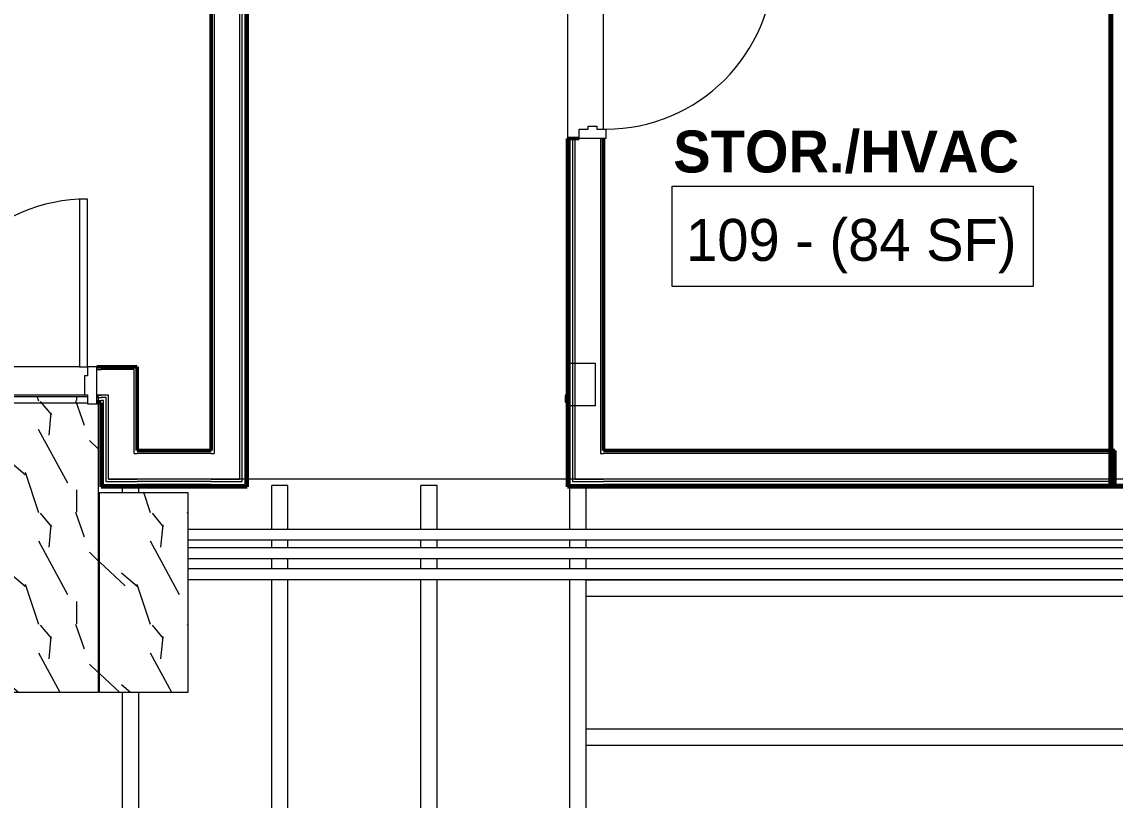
# Model space of a CAD drawing. Header units: inches. Extents: x -4218 to -1830, y 9767 to 12426.
# Drawn here: x -2757.3 to -2522.6, y 11650.3 to 11817.4 of the extents above; entities that cross this region are included whole.
import ezdxf

# ---------------------------------------------------------------- set-up
doc = ezdxf.new("R2010")
doc.units = ezdxf.units.IN
doc.header["$MEASUREMENT"] = 0
for name, color, linetype, lineweight in [('0-1', 7, 'Continuous', 5), ('0-2', 10, 'Continuous', 9), ('A-AREA-IDEN', 2, 'Continuous', 9), ('A-CLNG-1', 252, 'Continuous', 9), ('A-CLNG-2', 10, 'Continuous', 9), ('A-CLNG-PATT-1', 71, 'Continuous', 13), ('A-DOOR-1', 10, 'Continuous', 9), ('A-DOOR-2', 50, 'Continuous', 20), ('A-DOOR-FRAM-3', 50, 'Continuous', 20), ('A-FLOR-4', 192, 'Continuous', 9), ('A-WALL-2', 250, 'Continuous', 13), ('E-FIRE-1', 10, 'Continuous', 9), ('E-FIRE-2', 252, 'Continuous', 9), ('E-FIRE-3', 253, 'Continuous', 9), ('I-WALL-1', 7, 'Continuous', 50), ('I-WALL-2', 10, 'Continuous', 9), ('I-WALL-3', 252, 'Continuous', 9), ('I-WALL-4', 253, 'Continuous', 9), ('P-PIPE-1', 10, 'Continuous', 9), ('S-BEAM', 12, 'Continuous', 9)]:
    doc.layers.add(name, color=color, linetype=linetype, lineweight=lineweight)
doc.styles.add('Century Gothic', font='ufonts.com_century-gothic.ttf', dxfattribs={"height": 9})
doc.styles.add('Century Gothic_B', font='GOTHICB.TTF', dxfattribs={"height": 9})

# ---------------------------------------------------------------- blocks, each defined once
blk = doc.blocks.new('HOLLOW METAL - COMMON_3-0 x 7-0 - 20min-2191992-BACKGROUND - RCP - 1ST FLOOR')
at = {"layer": 'A-DOOR-1'}
blk.add_arc((18, -4.625), 36, 180, 270, dxfattribs=at)
at = {"layer": 'A-DOOR-2'}
for p, q in [((16.25, -4.625), (18, -4.625)), ((16.25, -40.625), (16.25, -4.625)), ((18, -4.625), (18, -40.625)), ((18, -40.625), (16.25, -40.625))]:
    blk.add_line(p, q, dxfattribs=at)
at = {"layer": 'A-DOOR-FRAM-3'}
for p, q in [((-20, 1.125), (-18, 1.125)), ((-20, -4.625), (-20, 1.125)), ((-18, 1.125), (-18, -0.8125)), ((18, 1.125), (20, 1.125)), ((18, -0.8125), (18, 1.125)), ((20, 1.125), (20, -4.625)), ((-18, -0.8125), (-17.375, -0.8125)), ((-17.375, -0.8125), (-17.375, -2.6875)), ((17.375, -0.8125), (18, -0.8125)), ((17.375, -2.6875), (17.375, -0.8125)), ((-18, -4.625), (-20, -4.625)), ((-18, -2.6875), (-18, -4.625)), ((-17.375, -2.6875), (-18, -2.6875)), ((18, -2.6875), (17.375, -2.6875)), ((18, -4.625), (18, -2.6875)), ((20, -4.625), (18, -4.625))]:
    blk.add_line(p, q, dxfattribs=at)
blk = doc.blocks.new('HOLLOW METAL - UNIT DOOR-2191979-BACKGROUND - RCP - 1ST FLOOR')
at = {"layer": 'A-DOOR-1'}
blk.add_arc((18, 4.125), 36, 90, 180, dxfattribs=at)
at = {"layer": 'A-DOOR-2'}
for p, q in [((18, 40.125), (16.25, 40.125)), ((16.25, 40.125), (16.25, 4.125)), ((18, 4.125), (18, 40.125)), ((16.25, 4.125), (18, 4.125))]:
    blk.add_line(p, q, dxfattribs=at)
at = {"layer": 'A-DOOR-FRAM-3'}
for p, q in [((-18, 4.125), (-20, 4.125)), ((-20, 4.125), (-20, -3.875)), ((-18, 2.1875), (-18, 4.125)), ((18, 4.125), (18, 2.1875)), ((20, 4.125), (18, 4.125)), ((20, -3.875), (20, 4.125)), ((-17.375, 2.1875), (-18, 2.1875)), ((-17.375, -1.9375), (-17.375, 2.1875)), ((18, 2.1875), (17.375, 2.1875)), ((17.375, 2.1875), (17.375, -1.9375)), ((-18, -3.875), (-18, -1.9375)), ((-18, -1.9375), (-17.375, -1.9375)), ((17.375, -1.9375), (18, -1.9375)), ((18, -1.9375), (18, -3.875)), ((-20, -3.875), (-18, -3.875)), ((18, -3.875), (20, -3.875))]:
    blk.add_line(p, q, dxfattribs=at)
blk = doc.blocks.new('104416 - Fire Extinguishers - Wall - Class A - Light - 2A-2205461-BACKGROUND - RCP - 1ST FLOOR')
at = {"layer": 'E-FIRE-1'}
for p, q in [((13.19, 4.13), (13.19, 3.87)), ((23.19, 4.13), (13.19, 4.13)), ((23.19, 4.13), (13.19, 4.13)), ((13.19, 3.87), (13.19, 4.13)), ((14.41, 4.13), (14.41, 4.38)), ((15.91, 4.38), (14.44, 4.38)), ((14.44, 4.38), (14.44, 4.13)), ((15.91, 4.13), (15.91, 4.38)), ((15.94, 4.13), (15.94, 4.38)), ((23.19, 3.87), (23.19, 4.13)), ((23.19, 3.87), (23.19, 4.13))]:
    blk.add_line(p, q, dxfattribs=at)
at = {"layer": 'E-FIRE-2'}
for p, q in [((13.19, 3.87), (23.19, 3.87)), ((13.63, 2.79), (13.63, 3.87)), ((13.63, -2.12), (13.63, 2.75)), ((22.75, -2.12), (22.75, 3.87)), ((13.63, -2.12), (22.75, -2.12))]:
    blk.add_line(p, q, dxfattribs=at)
at = {"layer": 'E-FIRE-3'}
blk.add_line((22.75, 3.87), (13.63, 3.87), dxfattribs=at)
blk = doc.blocks.new('CTR - 1st Phase - Common Walls_rvt-1-BACKGROUND - RCP - 1ST FLOOR')
at = {"layer": 'A-CLNG-PATT-1'}
h = blk.add_hatch(dxfattribs=at)
h.set_pattern_fill('FP_2', color=256, style=0, pattern_type=2)
h.set_pattern_definition([(108.435, (6.24, 0), (-23.9995167, 47.999875), [9.107, -66.787]), (139.399, (3.36, 8.64), (-144.0005735, 119.9994401), [4.425, -216.844]), (136.848, (24, 11.52), (-360.00235884, 335.99803914), [10.527, -515.834]), (109.983, (16.32, 18.72), (-71.99926767, 192.0004429), [5.618, -275.295]), (90, (14.4, 0), (-24, 24), [4.8, -19.2]), (118.443, (14.4, 4.8), (168.000806133, -311.999948405), [13.101, -641.971]), (84.289, (8.16, 16.32), (-24.00143285, -215.9997167), [4.824, -236.373]), (129.806, (8.64, 21.12), (96.0006462, -119.9991583), [3.749, -183.697])])
h.paths.add_polyline_path([(-2721.68, 11673.39), (-2721.68, 11716.36), (-2740.63, 11716.36), (-2740.63, 11673.39), (-2731.29, 11673.39)], flags=0)
h.paths.add_polyline_path([(-2740.88, 11673.39), (-2740.88, 11737), (-2741.2, 11737), (-2741.2, 11735.36), (-2743.2, 11735.36), (-2743.2, 11737), (-2779.03, 11737), (-2779.03, 11673.39)], flags=0)
h.paths.add_polyline_path([(-2779.28, 11673.39), (-2779.28, 11735.36), (-2781.2, 11735.36), (-2781.2, 11737), (-2798.23, 11737), (-2798.23, 11673.39)], flags=0)
at = {"layer": 'A-CLNG-1'}
for p, q in [((-2779.03, 11737), (-2743.2, 11737)), ((-2741.2, 11737), (-2740.88, 11737)), ((-2740.88, 11737), (-2740.88, 11735.61))]:
    blk.add_line(p, q, dxfattribs=at)
at = {"layer": 'A-CLNG-2'}
for p, q in [((-2740.88, 11735.61), (-2740.88, 11673.39)), ((-2740.63, 11673.39), (-2740.63, 11716.36)), ((-2740.63, 11716.36), (-2721.68, 11716.36)), ((-2721.68, 11716.36), (-2721.68, 11673.39)), ((-2740.88, 11673.39), (-2779.03, 11673.39)), ((-2721.68, 11673.39), (-2740.63, 11673.39))]:
    blk.add_line(p, q, dxfattribs=at)
at = {"layer": 'A-WALL-2'}
for p, q in [((-2716.04, 11837.19), (-2716.04, 11724.74)), ((-2710.54, 11837.19), (-2710.54, 11719.24)), ((-2710.04, 11837.19), (-2710.04, 11718.74)), ((-2709.41, 11837.19), (-2709.41, 11718.11)), ((-2523.2, 11837.19), (-2523.2, 11725.36)), ((-2639.7, 11792.36), (-2639.7, 11718.11)), ((-2639.07, 11792.36), (-2639.07, 11718.74)), ((-2638.57, 11792.36), (-2638.57, 11719.24)), ((-2633.07, 11792.36), (-2633.07, 11724.74)), ((-2741.2, 11742.74), (-2740.3, 11742.74)), ((-2738.67, 11742.74), (-2740.3, 11742.74)), ((-2733.17, 11742.74), (-2738.67, 11742.74)), ((-2733.17, 11724.74), (-2733.17, 11742.74)), ((-2741.2, 11737.24), (-2740.3, 11737.24)), ((-2739.17, 11737.24), (-2740.3, 11737.24)), ((-2738.67, 11737.24), (-2739.17, 11737.24)), ((-2738.67, 11719.24), (-2738.67, 11737.24)), ((-2741.2, 11736.74), (-2740.3, 11736.74)), ((-2741.2, 11736.11), (-2740.3, 11736.11)), ((-2739.8, 11736.74), (-2740.3, 11736.74)), ((-2739.8, 11736.11), (-2740.3, 11736.11)), ((-2739.17, 11736.74), (-2739.8, 11736.74)), ((-2739.8, 11718.11), (-2739.8, 11736.11)), ((-2739.17, 11718.74), (-2739.17, 11736.74)), ((-2733.17, 11724.74), (-2732.55, 11724.74)), ((-2716.66, 11724.74), (-2732.55, 11724.74)), ((-2716.66, 11724.74), (-2716.04, 11724.74)), ((-2633.07, 11724.74), (-2632.45, 11724.74)), ((-2522.7, 11724.74), (-2632.45, 11724.74)), ((-2523.2, 11725.36), (-2523.2, 11718.74)), ((-2739.17, 11718.74), (-2738.67, 11718.74)), ((-2738.67, 11719.24), (-2733.17, 11719.24)), ((-2738.67, 11718.74), (-2732.55, 11718.74)), ((-2733.17, 11719.24), (-2732.55, 11719.24)), ((-2716.66, 11719.24), (-2732.55, 11719.24)), ((-2716.66, 11718.74), (-2732.55, 11718.74)), ((-2716.66, 11719.24), (-2716.04, 11719.24)), ((-2716.66, 11718.74), (-2710.54, 11718.74)), ((-2716.04, 11719.24), (-2710.54, 11719.24)), ((-2710.54, 11718.74), (-2710.04, 11718.74)), ((-2639.07, 11718.74), (-2638.57, 11718.74)), ((-2638.57, 11719.24), (-2633.07, 11719.24)), ((-2638.57, 11718.74), (-2632.45, 11718.74)), ((-2633.07, 11719.24), (-2632.45, 11719.24)), ((-2522.7, 11719.24), (-2632.45, 11719.24)), ((-2522.7, 11718.74), (-2632.45, 11718.74)), ((-2523.2, 11718.74), (-2523.2, 11718.11)), ((-2739.8, 11718.11), (-2739.8, 11717.61)), ((-2739.8, 11718.11), (-2739.17, 11718.11)), ((-2739.8, 11717.61), (-2739.8, 11718.11)), ((-2739.17, 11718.11), (-2732.55, 11718.11)), ((-2716.66, 11718.11), (-2732.55, 11718.11)), ((-2716.66, 11718.11), (-2710.04, 11718.11)), ((-2710.04, 11718.11), (-2709.41, 11718.11)), ((-2639.7, 11718.11), (-2639.07, 11718.11)), ((-2639.07, 11718.11), (-2632.45, 11718.11)), ((-2522.7, 11718.11), (-2632.45, 11718.11)), ((-2505.83, 11718.11), (-2523.2, 11718.11))]:
    blk.add_line(p, q, dxfattribs=at)
at = {"layer": 'I-WALL-1'}
for p, q in [((-2716.66, 11725.36), (-2716.66, 11837.19)), ((-2708.91, 11837.19), (-2708.91, 11717.61)), ((-2523.7, 11725.36), (-2523.7, 11837.19)), ((-2640.2, 11717.61), (-2640.2, 11792.36)), ((-2640.2, 11792.36), (-2637.7, 11792.36)), ((-2632.45, 11792.36), (-2632.45, 11725.36)), ((-2741.2, 11743.36), (-2740.3, 11743.36)), ((-2740.3, 11743.36), (-2733.17, 11743.36)), ((-2733.17, 11743.36), (-2732.55, 11743.36)), ((-2732.55, 11743.36), (-2732.55, 11725.36)), ((-2740.3, 11735.61), (-2741.2, 11735.61)), ((-2740.3, 11717.61), (-2740.3, 11735.61)), ((-2732.55, 11725.36), (-2716.66, 11725.36)), ((-2632.45, 11725.36), (-2522.7, 11725.36)), ((-2523.7, 11718.11), (-2523.7, 11725.36)), ((-2522.7, 11725.36), (-2522.7, 11717.61)), ((-2739.8, 11717.61), (-2740.3, 11717.61)), ((-2732.55, 11717.61), (-2739.8, 11717.61)), ((-2716.66, 11717.61), (-2732.55, 11717.61)), ((-2709.41, 11717.61), (-2716.66, 11717.61)), ((-2708.91, 11717.61), (-2709.41, 11717.61)), ((-2639.7, 11717.61), (-2640.2, 11717.61)), ((-2632.45, 11717.61), (-2639.7, 11717.61)), ((-2522.7, 11717.61), (-2632.45, 11717.61)), ((-2523.7, 11717.61), (-2523.7, 11718.11)), ((-2505.62, 11717.61), (-2523.7, 11717.61))]:
    blk.add_line(p, q, dxfattribs=at)
at = {"layer": 'I-WALL-2'}
for p, q in [((-2640.2, 11832.36), (-2640.2, 11792.36)), ((-2632.45, 11794.36), (-2632.45, 11830.36)), ((-2744.95, 11743.36), (-2779.2, 11743.36)), ((-2779.2, 11735.61), (-2743.2, 11735.61))]:
    blk.add_line(p, q, dxfattribs=at)
at = {"layer": 'I-WALL-3'}
for p, q in [((-2637.7, 11792.36), (-2640.2, 11792.36)), ((-2740.3, 11735.61), (-2740.88, 11735.61)), ((-2740.3, 11717.61), (-2740.3, 11735.61)), ((-2708.91, 11719.24), (-2708.91, 11717.61)), ((-2640.2, 11717.61), (-2640.2, 11719.24)), ((-2740.3, 11717.61), (-2739.92, 11717.61)), ((-2716.66, 11717.61), (-2721.68, 11717.61)), ((-2716.66, 11717.61), (-2708.91, 11717.61)), ((-2640.2, 11717.61), (-2632.45, 11717.61)), ((-2523.7, 11717.61), (-2632.45, 11717.61)), ((-2505.62, 11717.61), (-2522.7, 11717.61))]:
    blk.add_line(p, q, dxfattribs=at)
at = {"layer": 'I-WALL-4'}
for p, q in [((-2632.45, 11792.36), (-2637.7, 11792.36)), ((-2523.7, 11719.23), (-2523.7, 11718.74)), ((-2523.7, 11718.73), (-2523.7, 11718.11)), ((-2522.7, 11718.11), (-2522.7, 11719.24)), ((-2739.92, 11717.61), (-2732.55, 11717.61)), ((-2721.68, 11717.61), (-2732.55, 11717.61)), ((-2523.7, 11718.11), (-2523.7, 11717.61)), ((-2522.7, 11717.61), (-2523.7, 11717.61)), ((-2522.7, 11717.61), (-2523.7, 11717.61)), ((-2522.7, 11717.61), (-2522.7, 11718.1))]:
    blk.add_line(p, q, dxfattribs=at)
at = {"layer": 'P-PIPE-1'}
for p, q in [((-2740.88, 11708.52), (-2740.63, 11708.52)), ((-2721.68, 11708.52), (-2470.67, 11708.52)), ((-2740.63, 11706.14), (-2740.88, 11706.14)), ((-2740.88, 11704.52), (-2740.63, 11704.52)), ((-2468.29, 11706.14), (-2721.68, 11706.14)), ((-2721.68, 11704.52), (-2466.67, 11704.52)), ((-2740.63, 11702.14), (-2740.88, 11702.14)), ((-2464.64, 11702.14), (-2721.68, 11702.14)), ((-2740.88, 11700.02), (-2740.63, 11700.02)), ((-2721.68, 11700.02), (-2462.17, 11700.02)), ((-2740.63, 11697.64), (-2740.88, 11697.64)), ((-2459.79, 11697.64), (-2721.68, 11697.64))]:
    blk.add_line(p, q, dxfattribs=at)
at = {"layer": '0-2', "rotation": 89.99999999999955}
for name, p in [('HOLLOW METAL - COMMON_3-0 x 7-0 - 20min-2191992-BACKGROUND - RCP - 1ST FLOOR', (-2636.57, 11812.36)), ('104416 - Fire Extinguishers - Wall - Class A - Light - 2A-2205461-BACKGROUND - RCP - 1ST FLOOR', (-2636.32, 11721.3))]:
    blk.add_blockref(name, p, dxfattribs=at)
at = {"layer": '0-2'}
blk.add_blockref('HOLLOW METAL - UNIT DOOR-2191979-BACKGROUND - RCP - 1ST FLOOR', (-2761.2, 11739.24), dxfattribs=at)
blk = doc.blocks.new('Dimension Lumber - LVL - 3_5X5_5-V287-BACKGROUND - RCP - 1ST FLOOR')
at = {"layer": 'S-BEAM'}
for p, q in [((-41.9, 1.75), (25.13, 1.75)), ((27.5, 1.75), (29.63, 1.75)), ((32, 1.75), (33.63, 1.75)), ((36, 1.75), (45.37, 1.75)), ((45.37, -1.75), (45.37, 1.75)), ((-43.77, -1.75), (-42.15, -1.75)), ((-42.15, -1.75), (25.13, -1.75)), ((27.5, -1.75), (29.63, -1.75)), ((32, -1.75), (33.63, -1.75)), ((36, -1.75), (45.37, -1.75))]:
    blk.add_line(p, q, dxfattribs=at)
blk = doc.blocks.new('Dimension Lumber - LVL - 3_5X5_5-V288-BACKGROUND - RCP - 1ST FLOOR')
at = {"layer": 'S-BEAM'}
for p, q in [((-43.77, 1.75), (-42.15, 1.75)), ((-42.15, 1.75), (25.13, 1.75)), ((27.5, 1.75), (29.63, 1.75)), ((32, 1.75), (33.63, 1.75)), ((36, 1.75), (45.37, 1.75)), ((45.37, -1.75), (45.37, 1.75)), ((-43.77, -1.75), (-42.15, -1.75)), ((-42.15, -1.75), (25.13, -1.75)), ((27.5, -1.75), (29.63, -1.75)), ((32, -1.75), (33.63, -1.75)), ((36, -1.75), (45.37, -1.75))]:
    blk.add_line(p, q, dxfattribs=at)
blk = doc.blocks.new('Dimension Lumber - LVL - 3_5X5_5-V289-BACKGROUND - RCP - 1ST FLOOR')
at = {"layer": 'S-BEAM'}
for p, q in [((-43.77, 1.75), (-42.15, 1.75)), ((-42.15, 1.75), (0.88, 1.75)), ((43.85, 1.75), (44.85, 1.75)), ((44.85, 1.75), (45.1, 1.75)), ((45.1, 1.75), (45.34, 1.75)), ((45.37, -1.75), (45.37, 1.75)), ((-43.77, -1.75), (-42.15, -1.75)), ((-42.15, -1.75), (0.88, -1.75)), ((43.85, -1.75), (44.85, -1.75)), ((44.85, -1.75), (45.1, -1.75)), ((45.11, -1.75), (45.37, -1.75))]:
    blk.add_line(p, q, dxfattribs=at)
blk = doc.blocks.new('Dimension Lumber - LVL - 3_5X5_5-V297-BACKGROUND - RCP - 1ST FLOOR')
at = {"layer": 'S-BEAM'}
for p, q in [((-34.76, 1.75), (-34.76, -1.75)), ((-34.76, 1.75), (14.51, 1.75)), ((16.89, 1.75), (19.01, 1.75)), ((21.39, 1.75), (23.01, 1.75)), ((25.39, 1.75), (34.49, 1.75)), ((34.51, 1.75), (34.76, 1.75)), ((34.76, -1.75), (34.76, 1.75)), ((-34.76, -1.75), (14.51, -1.75)), ((16.89, -1.75), (19.01, -1.75)), ((21.39, -1.75), (23.01, -1.75)), ((25.39, -1.75), (34.49, -1.75)), ((34.49, -1.75), (34.76, -1.75))]:
    blk.add_line(p, q, dxfattribs=at)
blk = doc.blocks.new('Dimension Lumber - LVL - 3_5X5_5-2692540-BACKGROUND - RCP - 1ST FLOOR')
at = {"layer": 'S-BEAM'}
for p, q in [((-90.7, 1.75), (-88.4, 1.75)), ((-88.4, 1.75), (91.58, 1.75)), ((-87.2, -1.75), (-84.9, -1.75)), ((-84.9, -1.75), (91.58, -1.75))]:
    blk.add_line(p, q, dxfattribs=at)
blk = doc.blocks.new('Dimension Lumber - LVL - 3_5X5_5-2692541-BACKGROUND - RCP - 1ST FLOOR')
at = {"layer": 'S-BEAM'}
for p, q in [((-84.46, 1.75), (-83.58, 1.75)), ((-83.58, 1.75), (87.92, 1.75)), ((-87.92, -1.75), (-87.08, -1.75)), ((-87.08, -1.75), (87.92, -1.75))]:
    blk.add_line(p, q, dxfattribs=at)

msp = doc.modelspace()

# ---------------------------------------------------------------- linework, layer by layer
at = {"layer": 'A-AREA-IDEN', "flags": 128}
msp.add_lwpolyline([(-2617.72, 11782.09), (-2540.21, 11782.09), (-2540.21, 11760.59), (-2617.72, 11760.59)], close=True, dxfattribs=at)
at = {"layer": 'A-FLOR-4'}
for p, q in [((-2743.2, 11737.24), (-2779.2, 11737.24)), ((-2738.67, 11737.24), (-2741.2, 11737.24)), ((-2738.67, 11719.24), (-2738.67, 11737.24)), ((-2710.04, 11719.24), (-2738.67, 11719.24)), ((-2709.41, 11719.24), (-2710.03, 11719.24)), ((-2639.71, 11719.24), (-2709.41, 11719.24)), ((-2639.12, 11719.24), (-2639.7, 11719.24)), ((-2523.24, 11719.24), (-2639.07, 11719.24)), ((-2506.29, 11719.24), (-2523.2, 11719.24))]:
    msp.add_line(p, q, dxfattribs=at)

# ---------------------------------------------------------------- block references
at = {"layer": '0-1'}
msp.add_blockref('CTR - 1st Phase - Common Walls_rvt-1-BACKGROUND - RCP - 1ST FLOOR', (0, 0), dxfattribs=at)
at = {"layer": 'S-BEAM'}
for name, p, rotation in [('Dimension Lumber - LVL - 3_5X5_5-V289-BACKGROUND - RCP - 1ST FLOOR', (-2733.92, 11672.51), 90), ('Dimension Lumber - LVL - 3_5X5_5-V288-BACKGROUND - RCP - 1ST FLOOR', (-2701.92, 11672.51), 90), ('Dimension Lumber - LVL - 3_5X5_5-V287-BACKGROUND - RCP - 1ST FLOOR', (-2669.92, 11672.51), 90), ('Dimension Lumber - LVL - 3_5X5_5-V297-BACKGROUND - RCP - 1ST FLOOR', (-2637.92, 11683.13), 90), ('Dimension Lumber - LVL - 3_5X5_5-2692540-BACKGROUND - RCP - 1ST FLOOR', (-2544.59, 11695.79), 180), ('Dimension Lumber - LVL - 3_5X5_5-2692541-BACKGROUND - RCP - 1ST FLOOR', (-2548.25, 11663.79), 180)]:
    msp.add_blockref(name, p, dxfattribs=dict(at, rotation=rotation))

# ---------------------------------------------------------------- texts
at = {"layer": 'A-AREA-IDEN', "char_height": 9, "attachment_point": 1}
for s, insert, width, style in [('STOR./HVAC', (-2617.48, 11794.06), 93.021, 'Century Gothic_B'), ('109 - (84 SF)', (-2614.72, 11775.09), 86.355, 'Century Gothic')]:
    msp.add_mtext(s, dxfattribs=dict(at, insert=insert, width=width, style=style))

doc.saveas('drawing.dxf')
